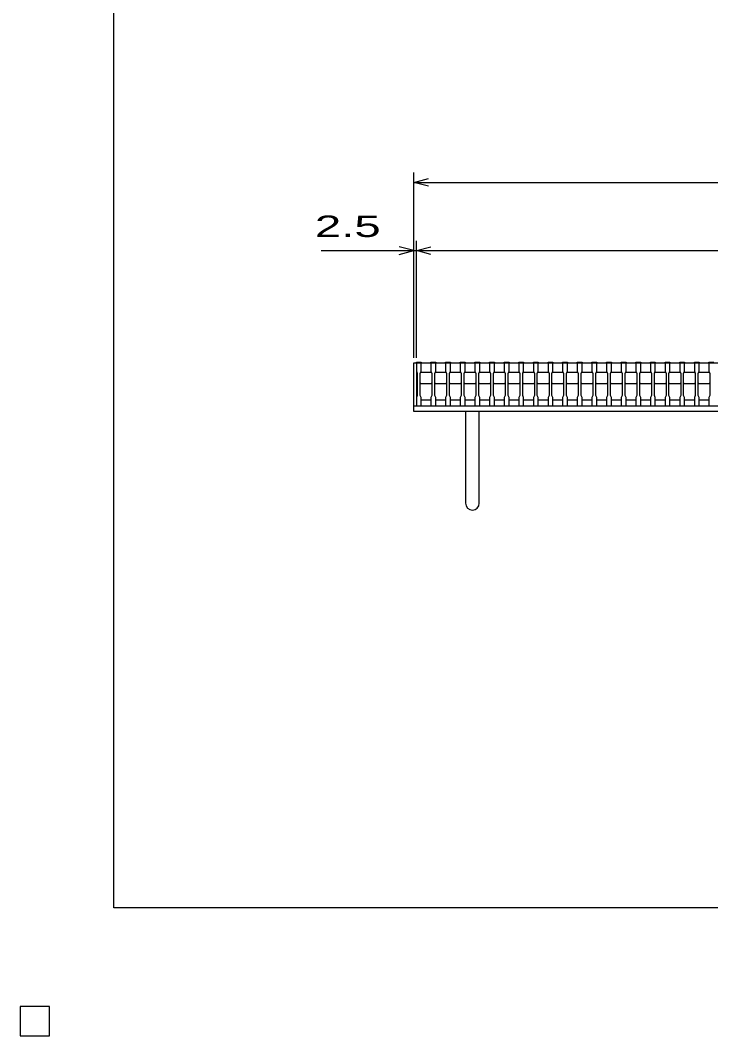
# Model space of a CAD drawing. Units: millimetres, scale not verified. Extents: x -1820 to 1736, y -1282 to 1048.
# Drawn here: x -1820 to -1112, y -1282 to -241 of the extents above; entities that cross this region are included whole.
import ezdxf
from ezdxf.enums import TextEntityAlignment as Align

# ---------------------------------------------------------------- set-up
doc = ezdxf.new("R2010")
doc.units = ezdxf.units.MM
doc.header["$LTSCALE"] = 10
for name, color, linetype, lineweight in [('0_2', 150, 'Continuous', 25), ('16', 3, 'Continuous', 25), ('19', 6, 'Continuous', 25), ('22', 4, 'Continuous', 25)]:
    doc.layers.add(name, color=color, linetype=linetype, lineweight=lineweight)
doc.styles.add('ベクトル', font='')
doc.styles.get('ベクトル').set_extended_font_data('ベクトル')

msp = doc.modelspace()

# ---------------------------------------------------------------- linework, layer by layer
at = {"layer": '0_2'}
for p, q in [((-1724, -1151.5), (-1724, 1048.5)), ((1736, -1151.5), (-1724, -1151.5))]:
    msp.add_line(p, q, dxfattribs=at)
at = {"layer": '16'}
for p, q in [((-1414, -592.5), (-1414, -591.8)), ((-1414, -591.8), (-1409, -591.8)), ((-1414, -592.5), (-1414, -601)), ((-1409, -592.5), (-1414, -592.5)), ((-1414, -592.5), (-1414, -630.5)), ((-1414, -592.5), (-419, -592.5)), ((-1409, -591.8), (-1409, -592.5)), ((-1409, -601), (-1409, -592.5)), ((-1399, -592.5), (-1399, -591.8)), ((-1399, -591.8), (-1394, -591.8)), ((-1399, -592.5), (-1399, -601)), ((-1394, -592.5), (-1399, -592.5)), ((-1394, -591.8), (-1394, -592.5)), ((-1394, -601), (-1394, -592.5)), ((-1384, -592.5), (-1384, -591.8)), ((-1384, -591.8), (-1379, -591.8)), ((-1384, -592.5), (-1384, -601)), ((-1379, -592.5), (-1384, -592.5)), ((-1379, -591.8), (-1379, -592.5)), ((-1379, -601), (-1379, -592.5)), ((-1369, -592.5), (-1369, -591.8)), ((-1369, -591.8), (-1364, -591.8)), ((-1369, -592.5), (-1369, -601)), ((-1364, -592.5), (-1369, -592.5)), ((-1364, -591.8), (-1364, -592.5)), ((-1364, -601), (-1364, -592.5)), ((-1354, -592.5), (-1354, -591.8)), ((-1354, -591.8), (-1349, -591.8)), ((-1354, -592.5), (-1354, -601)), ((-1349, -592.5), (-1354, -592.5)), ((-1349, -591.8), (-1349, -592.5)), ((-1349, -601), (-1349, -592.5)), ((-1339, -592.5), (-1339, -591.8)), ((-1339, -591.8), (-1334, -591.8)), ((-1339, -592.5), (-1339, -601)), ((-1334, -592.5), (-1339, -592.5)), ((-1334, -591.8), (-1334, -592.5)), ((-1334, -601), (-1334, -592.5)), ((-1324, -592.5), (-1324, -591.8)), ((-1324, -591.8), (-1319, -591.8)), ((-1324, -592.5), (-1324, -601)), ((-1319, -592.5), (-1324, -592.5)), ((-1319, -591.8), (-1319, -592.5)), ((-1319, -601), (-1319, -592.5)), ((-1309, -592.5), (-1309, -591.8)), ((-1309, -591.8), (-1304, -591.8)), ((-1309, -592.5), (-1309, -601)), ((-1304, -592.5), (-1309, -592.5)), ((-1304, -591.8), (-1304, -592.5)), ((-1304, -601), (-1304, -592.5)), ((-1294, -592.5), (-1294, -591.8)), ((-1294, -591.8), (-1289, -591.8)), ((-1294, -592.5), (-1294, -601)), ((-1289, -592.5), (-1294, -592.5)), ((-1289, -591.8), (-1289, -592.5)), ((-1289, -601), (-1289, -592.5)), ((-1279, -592.5), (-1279, -591.8)), ((-1279, -591.8), (-1274, -591.8)), ((-1279, -592.5), (-1279, -601)), ((-1274, -592.5), (-1279, -592.5)), ((-1274, -591.8), (-1274, -592.5)), ((-1274, -601), (-1274, -592.5)), ((-1264, -592.5), (-1264, -591.8)), ((-1264, -591.8), (-1259, -591.8)), ((-1264, -592.5), (-1264, -601)), ((-1259, -592.5), (-1264, -592.5)), ((-1259, -591.8), (-1259, -592.5)), ((-1259, -601), (-1259, -592.5)), ((-1249, -592.5), (-1249, -591.8)), ((-1249, -591.8), (-1244, -591.8)), ((-1249, -592.5), (-1249, -601)), ((-1244, -592.5), (-1249, -592.5)), ((-1244, -591.8), (-1244, -592.5)), ((-1244, -601), (-1244, -592.5)), ((-1234, -592.5), (-1234, -591.8)), ((-1234, -591.8), (-1229, -591.8)), ((-1234, -592.5), (-1234, -601)), ((-1229, -592.5), (-1234, -592.5)), ((-1229, -591.8), (-1229, -592.5)), ((-1229, -601), (-1229, -592.5)), ((-1219, -592.5), (-1219, -591.8)), ((-1219, -591.8), (-1214, -591.8)), ((-1219, -592.5), (-1219, -601)), ((-1214, -592.5), (-1219, -592.5)), ((-1214, -591.8), (-1214, -592.5)), ((-1214, -601), (-1214, -592.5)), ((-1204, -592.5), (-1204, -591.8)), ((-1204, -591.8), (-1199, -591.8)), ((-1204, -592.5), (-1204, -601)), ((-1199, -592.5), (-1204, -592.5)), ((-1199, -591.8), (-1199, -592.5)), ((-1199, -601), (-1199, -592.5)), ((-1189, -592.5), (-1189, -591.8)), ((-1189, -591.8), (-1184, -591.8)), ((-1189, -592.5), (-1189, -601)), ((-1184, -592.5), (-1189, -592.5)), ((-1184, -591.8), (-1184, -592.5)), ((-1184, -601), (-1184, -592.5)), ((-1174, -592.5), (-1174, -591.8)), ((-1174, -591.8), (-1169, -591.8)), ((-1174, -592.5), (-1174, -601)), ((-1169, -592.5), (-1174, -592.5)), ((-1169, -591.8), (-1169, -592.5)), ((-1169, -601), (-1169, -592.5)), ((-1159, -592.5), (-1159, -591.8)), ((-1159, -591.8), (-1154, -591.8)), ((-1159, -592.5), (-1159, -601)), ((-1154, -592.5), (-1159, -592.5)), ((-1154, -591.8), (-1154, -592.5)), ((-1154, -601), (-1154, -592.5)), ((-1144, -592.5), (-1144, -591.8)), ((-1144, -591.8), (-1139, -591.8)), ((-1144, -592.5), (-1144, -601)), ((-1139, -592.5), (-1144, -592.5)), ((-1139, -591.8), (-1139, -592.5)), ((-1139, -601), (-1139, -592.5)), ((-1129, -592.5), (-1129, -591.8)), ((-1129, -591.8), (-1124, -591.8)), ((-1129, -592.5), (-1129, -601)), ((-1124, -592.5), (-1129, -592.5)), ((-1124, -591.8), (-1124, -592.5)), ((-1124, -601), (-1124, -592.5)), ((-1114, -592.5), (-1114, -591.8)), ((-1114, -591.8), (-1109, -591.8)), ((-1114, -592.5), (-1114, -601)), ((-1109, -592.5), (-1114, -592.5)), ((-1414, -601), (-1413, -603)), ((-1413, -603), (-1413, -626)), ((-1410, -603), (-1409, -601)), ((-1410, -603), (-1409, -602)), ((-1410, -626), (-1410, -603)), ((-1409, -602), (-1399, -602)), ((-1399, -601), (-1398, -603)), ((-1399, -602), (-1398, -603)), ((-1398, -603), (-1398, -626)), ((-1395, -603), (-1394, -601)), ((-1395, -603), (-1394, -602)), ((-1395, -626), (-1395, -603)), ((-1394, -602), (-1384, -602)), ((-1384, -601), (-1383, -603)), ((-1384, -602), (-1383, -603)), ((-1383, -603), (-1383, -626)), ((-1380, -603), (-1379, -601)), ((-1380, -603), (-1379, -602)), ((-1380, -626), (-1380, -603)), ((-1379, -602), (-1369, -602)), ((-1369, -601), (-1368, -603)), ((-1369, -602), (-1368, -603)), ((-1368, -603), (-1368, -626)), ((-1365, -603), (-1364, -601)), ((-1365, -603), (-1364, -602)), ((-1365, -626), (-1365, -603)), ((-1364, -602), (-1354, -602)), ((-1354, -601), (-1353, -603)), ((-1354, -602), (-1353, -603)), ((-1353, -603), (-1353, -626)), ((-1350, -603), (-1349, -601)), ((-1350, -603), (-1349, -602)), ((-1350, -626), (-1350, -603)), ((-1349, -602), (-1339, -602)), ((-1339, -601), (-1338, -603)), ((-1339, -602), (-1338, -603)), ((-1338, -603), (-1338, -626)), ((-1335, -603), (-1334, -601)), ((-1335, -603), (-1334, -602)), ((-1335, -626), (-1335, -603)), ((-1334, -602), (-1324, -602)), ((-1324, -601), (-1323, -603)), ((-1324, -602), (-1323, -603)), ((-1323, -603), (-1323, -626)), ((-1320, -603), (-1319, -601)), ((-1320, -603), (-1319, -602)), ((-1320, -626), (-1320, -603)), ((-1319, -602), (-1309, -602)), ((-1309, -601), (-1308, -603)), ((-1309, -602), (-1308, -603)), ((-1308, -603), (-1308, -626)), ((-1305, -603), (-1304, -601)), ((-1305, -603), (-1304, -602)), ((-1305, -626), (-1305, -603)), ((-1304, -602), (-1294, -602)), ((-1294, -601), (-1293, -603)), ((-1294, -602), (-1293, -603)), ((-1293, -603), (-1293, -626)), ((-1290, -603), (-1289, -601)), ((-1290, -603), (-1289, -602)), ((-1290, -626), (-1290, -603)), ((-1289, -602), (-1279, -602)), ((-1279, -601), (-1278, -603)), ((-1279, -602), (-1278, -603)), ((-1278, -603), (-1278, -626)), ((-1275, -603), (-1274, -601)), ((-1275, -603), (-1274, -602)), ((-1275, -626), (-1275, -603)), ((-1274, -602), (-1264, -602)), ((-1264, -601), (-1263, -603)), ((-1264, -602), (-1263, -603)), ((-1263, -603), (-1263, -626)), ((-1260, -603), (-1259, -601)), ((-1260, -603), (-1259, -602)), ((-1260, -626), (-1260, -603)), ((-1259, -602), (-1249, -602)), ((-1249, -601), (-1248, -603)), ((-1249, -602), (-1248, -603)), ((-1248, -603), (-1248, -626)), ((-1245, -603), (-1244, -601)), ((-1245, -603), (-1244, -602)), ((-1245, -626), (-1245, -603)), ((-1244, -602), (-1234, -602)), ((-1234, -601), (-1233, -603)), ((-1234, -602), (-1233, -603)), ((-1233, -603), (-1233, -626)), ((-1230, -603), (-1229, -601)), ((-1230, -603), (-1229, -602)), ((-1230, -626), (-1230, -603)), ((-1229, -602), (-1219, -602)), ((-1219, -601), (-1218, -603)), ((-1219, -602), (-1218, -603)), ((-1218, -603), (-1218, -626)), ((-1215, -603), (-1214, -601)), ((-1215, -603), (-1214, -602)), ((-1215, -626), (-1215, -603)), ((-1214, -602), (-1204, -602)), ((-1204, -601), (-1203, -603)), ((-1204, -602), (-1203, -603)), ((-1203, -603), (-1203, -626)), ((-1200, -603), (-1199, -601)), ((-1200, -603), (-1199, -602)), ((-1200, -626), (-1200, -603)), ((-1199, -602), (-1189, -602)), ((-1189, -601), (-1188, -603)), ((-1189, -602), (-1188, -603)), ((-1188, -603), (-1188, -626)), ((-1185, -603), (-1184, -601)), ((-1185, -603), (-1184, -602)), ((-1185, -626), (-1185, -603)), ((-1184, -602), (-1174, -602)), ((-1174, -601), (-1173, -603)), ((-1174, -602), (-1173, -603)), ((-1173, -603), (-1173, -626)), ((-1170, -603), (-1169, -601)), ((-1170, -603), (-1169, -602)), ((-1170, -626), (-1170, -603)), ((-1169, -602), (-1159, -602)), ((-1159, -601), (-1158, -603)), ((-1159, -602), (-1158, -603)), ((-1158, -603), (-1158, -626)), ((-1155, -603), (-1154, -601)), ((-1155, -603), (-1154, -602)), ((-1155, -626), (-1155, -603)), ((-1154, -602), (-1144, -602)), ((-1144, -601), (-1143, -603)), ((-1144, -602), (-1143, -603)), ((-1143, -603), (-1143, -626)), ((-1140, -603), (-1139, -601)), ((-1140, -603), (-1139, -602)), ((-1140, -626), (-1140, -603)), ((-1139, -602), (-1129, -602)), ((-1129, -601), (-1128, -603)), ((-1129, -602), (-1128, -603)), ((-1128, -603), (-1128, -626)), ((-1125, -603), (-1124, -601)), ((-1125, -603), (-1124, -602)), ((-1125, -626), (-1125, -603)), ((-1124, -602), (-1114, -602)), ((-1114, -601), (-1113, -603)), ((-1114, -602), (-1113, -603)), ((-1113, -603), (-1113, -626)), ((-1409, -614), (-1410, -613)), ((-1399, -614), (-1409, -614)), ((-1398, -613), (-1399, -614)), ((-1394, -614), (-1395, -613)), ((-1384, -614), (-1394, -614)), ((-1383, -613), (-1384, -614)), ((-1379, -614), (-1380, -613)), ((-1369, -614), (-1379, -614)), ((-1368, -613), (-1369, -614)), ((-1364, -614), (-1365, -613)), ((-1354, -614), (-1364, -614)), ((-1353, -613), (-1354, -614)), ((-1349, -614), (-1350, -613)), ((-1339, -614), (-1349, -614)), ((-1338, -613), (-1339, -614)), ((-1334, -614), (-1335, -613)), ((-1324, -614), (-1334, -614)), ((-1323, -613), (-1324, -614)), ((-1319, -614), (-1320, -613)), ((-1309, -614), (-1319, -614)), ((-1308, -613), (-1309, -614)), ((-1304, -614), (-1305, -613)), ((-1294, -614), (-1304, -614)), ((-1293, -613), (-1294, -614)), ((-1289, -614), (-1290, -613)), ((-1279, -614), (-1289, -614)), ((-1278, -613), (-1279, -614)), ((-1274, -614), (-1275, -613)), ((-1264, -614), (-1274, -614)), ((-1263, -613), (-1264, -614)), ((-1259, -614), (-1260, -613)), ((-1249, -614), (-1259, -614)), ((-1248, -613), (-1249, -614)), ((-1244, -614), (-1245, -613)), ((-1234, -614), (-1244, -614)), ((-1233, -613), (-1234, -614)), ((-1229, -614), (-1230, -613)), ((-1219, -614), (-1229, -614)), ((-1218, -613), (-1219, -614)), ((-1214, -614), (-1215, -613)), ((-1204, -614), (-1214, -614)), ((-1203, -613), (-1204, -614)), ((-1199, -614), (-1200, -613)), ((-1189, -614), (-1199, -614)), ((-1188, -613), (-1189, -614)), ((-1184, -614), (-1185, -613)), ((-1174, -614), (-1184, -614)), ((-1173, -613), (-1174, -614)), ((-1169, -614), (-1170, -613)), ((-1159, -614), (-1169, -614)), ((-1158, -613), (-1159, -614)), ((-1154, -614), (-1155, -613)), ((-1144, -614), (-1154, -614)), ((-1143, -613), (-1144, -614)), ((-1139, -614), (-1140, -613)), ((-1129, -614), (-1139, -614)), ((-1128, -613), (-1129, -614)), ((-1124, -614), (-1125, -613)), ((-1114, -614), (-1124, -614)), ((-1113, -613), (-1114, -614)), ((-1413, -626), (-1414, -628)), ((-1414, -628), (-1414, -636.5)), ((-1409, -628), (-1410, -626)), ((-1409, -636.5), (-1409, -628)), ((-1409, -630.5), (-1399, -630.5)), ((-1398, -626), (-1399, -628)), ((-1399, -628), (-1399, -636.5)), ((-1394, -628), (-1395, -626)), ((-1394, -636.5), (-1394, -628)), ((-1394, -630.5), (-1384, -630.5)), ((-1383, -626), (-1384, -628)), ((-1384, -628), (-1384, -636.5)), ((-1379, -628), (-1380, -626)), ((-1379, -636.5), (-1379, -628)), ((-1379, -630.5), (-1369, -630.5)), ((-1368, -626), (-1369, -628)), ((-1369, -628), (-1369, -636.5)), ((-1364, -628), (-1365, -626)), ((-1364, -636.5), (-1364, -628)), ((-1364, -630.5), (-1354, -630.5)), ((-1353, -626), (-1354, -628)), ((-1354, -628), (-1354, -636.5)), ((-1349, -628), (-1350, -626)), ((-1349, -636.5), (-1349, -628)), ((-1349, -630.5), (-1339, -630.5)), ((-1338, -626), (-1339, -628)), ((-1339, -628), (-1339, -636.5)), ((-1334, -628), (-1335, -626)), ((-1334, -636.5), (-1334, -628)), ((-1334, -630.5), (-1324, -630.5)), ((-1323, -626), (-1324, -628)), ((-1324, -628), (-1324, -636.5)), ((-1319, -628), (-1320, -626)), ((-1319, -636.5), (-1319, -628)), ((-1319, -630.5), (-1309, -630.5)), ((-1308, -626), (-1309, -628)), ((-1309, -628), (-1309, -636.5)), ((-1304, -628), (-1305, -626)), ((-1304, -636.5), (-1304, -628)), ((-1304, -630.5), (-1294, -630.5)), ((-1293, -626), (-1294, -628)), ((-1294, -628), (-1294, -636.5)), ((-1289, -628), (-1290, -626)), ((-1289, -636.5), (-1289, -628)), ((-1289, -630.5), (-1279, -630.5)), ((-1278, -626), (-1279, -628)), ((-1279, -628), (-1279, -636.5)), ((-1274, -628), (-1275, -626)), ((-1274, -636.5), (-1274, -628)), ((-1274, -630.5), (-1264, -630.5)), ((-1263, -626), (-1264, -628)), ((-1264, -628), (-1264, -636.5)), ((-1259, -628), (-1260, -626)), ((-1259, -636.5), (-1259, -628)), ((-1259, -630.5), (-1249, -630.5)), ((-1248, -626), (-1249, -628)), ((-1249, -628), (-1249, -636.5)), ((-1244, -628), (-1245, -626)), ((-1244, -636.5), (-1244, -628)), ((-1244, -630.5), (-1234, -630.5)), ((-1233, -626), (-1234, -628)), ((-1234, -628), (-1234, -636.5)), ((-1229, -628), (-1230, -626)), ((-1229, -636.5), (-1229, -628)), ((-1229, -630.5), (-1219, -630.5)), ((-1218, -626), (-1219, -628)), ((-1219, -628), (-1219, -636.5)), ((-1214, -628), (-1215, -626)), ((-1214, -636.5), (-1214, -628)), ((-1214, -630.5), (-1204, -630.5)), ((-1203, -626), (-1204, -628)), ((-1204, -628), (-1204, -636.5)), ((-1199, -628), (-1200, -626)), ((-1199, -636.5), (-1199, -628)), ((-1199, -630.5), (-1189, -630.5)), ((-1188, -626), (-1189, -628)), ((-1189, -628), (-1189, -636.5)), ((-1184, -628), (-1185, -626)), ((-1184, -636.5), (-1184, -628)), ((-1184, -630.5), (-1174, -630.5)), ((-1173, -626), (-1174, -628)), ((-1174, -628), (-1174, -636.5)), ((-1169, -628), (-1170, -626)), ((-1169, -636.5), (-1169, -628)), ((-1169, -630.5), (-1159, -630.5)), ((-1158, -626), (-1159, -628)), ((-1159, -628), (-1159, -636.5)), ((-1154, -628), (-1155, -626)), ((-1154, -636.5), (-1154, -628)), ((-1154, -630.5), (-1144, -630.5)), ((-1143, -626), (-1144, -628)), ((-1144, -628), (-1144, -636.5)), ((-1139, -628), (-1140, -626)), ((-1139, -636.5), (-1139, -628)), ((-1139, -630.5), (-1129, -630.5)), ((-1128, -626), (-1129, -628)), ((-1129, -628), (-1129, -636.5)), ((-1124, -628), (-1125, -626)), ((-1124, -636.5), (-1124, -628)), ((-1124, -630.5), (-1114, -630.5)), ((-1113, -626), (-1114, -628)), ((-1114, -628), (-1114, -636.5)), ((-1414, -636.5), (-1409, -636.5)), ((-1399, -636.5), (-1394, -636.5)), ((-1384, -636.5), (-1379, -636.5)), ((-1369, -636.5), (-1364, -636.5)), ((-1354, -636.5), (-1349, -636.5)), ((-1339, -636.5), (-1334, -636.5)), ((-1324, -636.5), (-1319, -636.5)), ((-1309, -636.5), (-1304, -636.5)), ((-1294, -636.5), (-1289, -636.5)), ((-1279, -636.5), (-1274, -636.5)), ((-1264, -636.5), (-1259, -636.5)), ((-1249, -636.5), (-1244, -636.5)), ((-1234, -636.5), (-1229, -636.5)), ((-1219, -636.5), (-1214, -636.5)), ((-1204, -636.5), (-1199, -636.5)), ((-1189, -636.5), (-1184, -636.5)), ((-1174, -636.5), (-1169, -636.5)), ((-1159, -636.5), (-1154, -636.5)), ((-1144, -636.5), (-1139, -636.5)), ((-1129, -636.5), (-1124, -636.5)), ((-1114, -636.5), (-1109, -636.5)), ((-1790, -1252.5), (-1820, -1252.5)), ((-1820, -1252.5), (-1820, -1282.5)), ((-1790, -1252.5), (-1820, -1252.5)), ((-1820, -1252.5), (-1820, -1282.5)), ((-1790, -1252.5), (-1820, -1252.5)), ((-1820, -1252.5), (-1820, -1282.5)), ((-1790, -1252.5), (-1820, -1252.5)), ((-1820, -1252.5), (-1820, -1282.5)), ((-1790, -1252.5), (-1820, -1252.5)), ((-1820, -1252.5), (-1820, -1282.5)), ((-1790, -1282.5), (-1790, -1252.5)), ((-1790, -1282.5), (-1790, -1252.5)), ((-1790, -1282.5), (-1790, -1252.5)), ((-1790, -1282.5), (-1790, -1252.5)), ((-1790, -1282.5), (-1790, -1252.5)), ((-1820, -1282.5), (-1790, -1282.5)), ((-1820, -1282.5), (-1790, -1282.5)), ((-1820, -1282.5), (-1790, -1282.5)), ((-1820, -1282.5), (-1790, -1282.5)), ((-1820, -1282.5), (-1790, -1282.5))]:
    msp.add_line(p, q, dxfattribs=at)
at = {"layer": '19'}
for p, q in [((-1416.5, -636.5), (-1416.5, -592.5)), ((-1416.5, -592.5), (-1414, -592.5)), ((-1416.5, -636.5), (-416.5, -636.5)), ((-1416.5, -642.5), (-1416.5, -636.5)), ((-416.5, -642.5), (-1416.5, -642.5)), ((-1363.5, -642.5), (-1363.5, -736.5)), ((-1349.5, -736.5), (-1349.5, -642.5))]:
    msp.add_line(p, q, dxfattribs=at)
msp.add_arc((-1356.5, -736.5), 7, 180, 0, dxfattribs=at)
at = {"layer": '22'}
for p, q in [((-1416.5, -587.5), (-1416.5, -397.5)), ((-1416.5, -407.5), (-1401.5, -403.5)), ((-1401.5, -411.5), (-1416.5, -407.5)), ((-1416.5, -407.5), (-416.5, -407.5)), ((-1416.5, -587.5), (-1416.5, -467.5)), ((-1414, -587.5), (-1414, -467.5)), ((-1511.5, -477.5), (-1416.5, -477.5)), ((-1416.5, -477.5), (-1431.5, -473.5)), ((-1431.5, -481.5), (-1416.5, -477.5)), ((-1416.5, -477.5), (-1414, -477.5)), ((-1414, -477.5), (-1399, -473.5)), ((-1399, -481.5), (-1414, -477.5)), ((-1414, -477.5), (-419, -477.5))]:
    msp.add_line(p, q, dxfattribs=at)
at = {"layer": '22', "color": 2}
for p, q in [((-1790, -1252.5), (-1820, -1252.5)), ((-1820, -1252.5), (-1820, -1282.5)), ((-1790, -1252.5), (-1820, -1252.5)), ((-1820, -1252.5), (-1820, -1282.5)), ((-1790, -1252.5), (-1820, -1252.5)), ((-1820, -1252.5), (-1820, -1282.5)), ((-1790, -1282.5), (-1790, -1252.5)), ((-1790, -1282.5), (-1790, -1252.5)), ((-1790, -1282.5), (-1790, -1252.5)), ((-1820, -1282.5), (-1790, -1282.5)), ((-1820, -1282.5), (-1790, -1282.5)), ((-1820, -1282.5), (-1790, -1282.5))]:
    msp.add_line(p, q, dxfattribs=at)

# ---------------------------------------------------------------- texts
at = {"layer": '22', "color": 2, "style": 'ベクトル', "width": 1.65}
msp.add_text(' 2.5 ', height=21.99, dxfattribs=at).set_placement((-1531.5, -452.5), align=Align.MIDDLE_LEFT)

doc.saveas('drawing.dxf')
